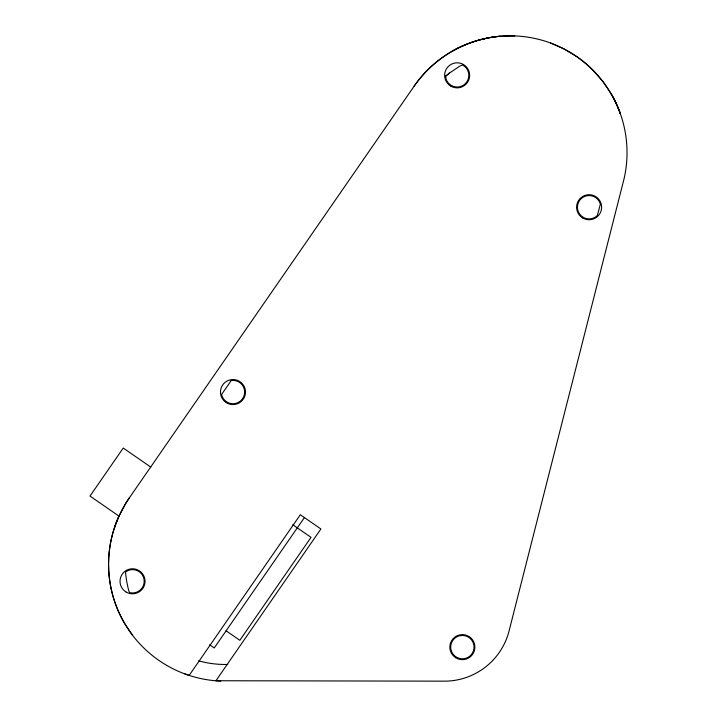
<?xml version="1.0" encoding="UTF-8"?>
<svg xmlns="http://www.w3.org/2000/svg" width="717" height="717" viewBox="0 0 717 717"><rect width="100%" height="100%" fill="white"/><g stroke="black" fill="none" stroke-linecap="round" stroke-linejoin="round"><path stroke-width="1.08" d="M114.388 528.16L115.813 523.885A116.844 116.844 0 0 1 118.574 517.091L125.341 504.069L129.32 497.912L414.139 86.174A116.808 116.808 0 0 1 500.17 36.253L514.842 35.913M118.574 517.091L115.813 523.885A116.826 116.826 0 0 0 124.355 623.001L132.502 635.199M304.349 517.692L214.24 647.962L209.66 644.798M449.496 73.017L445.499 76.262A11.678 11.678 0 0 0 463.63 85.054A11.678 11.678 0 0 0 462.528 64.978L459.956 66.036L449.496 73.017L445.508 76.343L445.723 77.794M500.179 36.253C483.106 37.75 466.417 43.047 451.576 51.597M457.554 48.38L458.038 48.12M484.764 38.646L484.253 38.772M231.25 380.512L221.562 394.511M184.914 673.944L189.189 675.369L300.315 514.734L320.902 528.976L215.907 680.747L445.965 681.15A66.744 66.744 0 0 0 509.437 629.517L623.996 179.062A116.817 116.817 0 0 0 414.139 86.174M550.683 43.056L564.1 48.989L576.665 56.562A116.754 116.754 0 0 1 593.488 70.723L603.096 81.801L611.242 93.999A116.754 116.754 0 0 1 620.42 113.949A116.808 116.808 0 0 0 611.225 93.999M292.796 524.754L311.035 537.365L239.828 640.299L226.106 630.808M150.776 467.09L123.234 448.044L90.01 496.074L119.38 516.392M220.764 681.087A116.844 116.844 0 0 1 129.311 497.867M227.71 664.462A100.129 100.129 0 0 1 198.681 660.859M231.259 380.512A11.678 11.678 0 0 1 244.488 390.093A11.678 11.678 0 0 1 235.194 403.528A11.678 11.678 0 0 1 221.571 394.52M600.389 204.211L597.315 215.548A11.678 11.678 0 0 1 579.686 214.114A11.678 11.678 0 0 1 583.692 196.888A11.678 11.678 0 0 1 600.147 203.359L600.389 204.211M126.658 571.18L125.574 571.906L125.636 572.964A100.165 100.165 0 0 0 129.015 591.507L129.876 592.663A11.678 11.678 0 0 0 144.072 579.551A11.678 11.678 0 0 0 126.658 571.18M460.637 635.576L459.203 635.88A11.678 11.678 0 0 0 450.733 648.132L450.948 649.584A11.678 11.678 0 0 0 464.105 658.681L465.539 658.376A11.678 11.678 0 0 0 474.009 646.125L473.794 644.673A11.678 11.678 0 0 0 460.637 635.576M125.842 591.866A12.512 12.512 0 0 0 145.031 581.783A12.512 12.512 0 0 0 126.703 570.212A12.512 12.512 0 0 0 125.842 591.866M450.455 85.923A12.512 12.512 0 0 0 469.653 75.841A12.512 12.512 0 0 0 451.316 64.261A12.512 12.512 0 0 0 450.455 85.923M582.437 217.807A12.512 12.512 0 0 0 601.626 207.724A12.512 12.512 0 0 0 583.297 196.144A12.512 12.512 0 0 0 582.437 217.807M455.689 657.713A12.512 12.512 0 0 0 474.878 647.621A12.512 12.512 0 0 0 456.55 636.051A12.512 12.512 0 0 0 455.689 657.713M226.294 402.64A12.512 12.512 0 0 0 245.483 392.558A12.512 12.512 0 0 0 227.155 380.978A12.512 12.512 0 0 0 226.294 402.64"/></g></svg>
